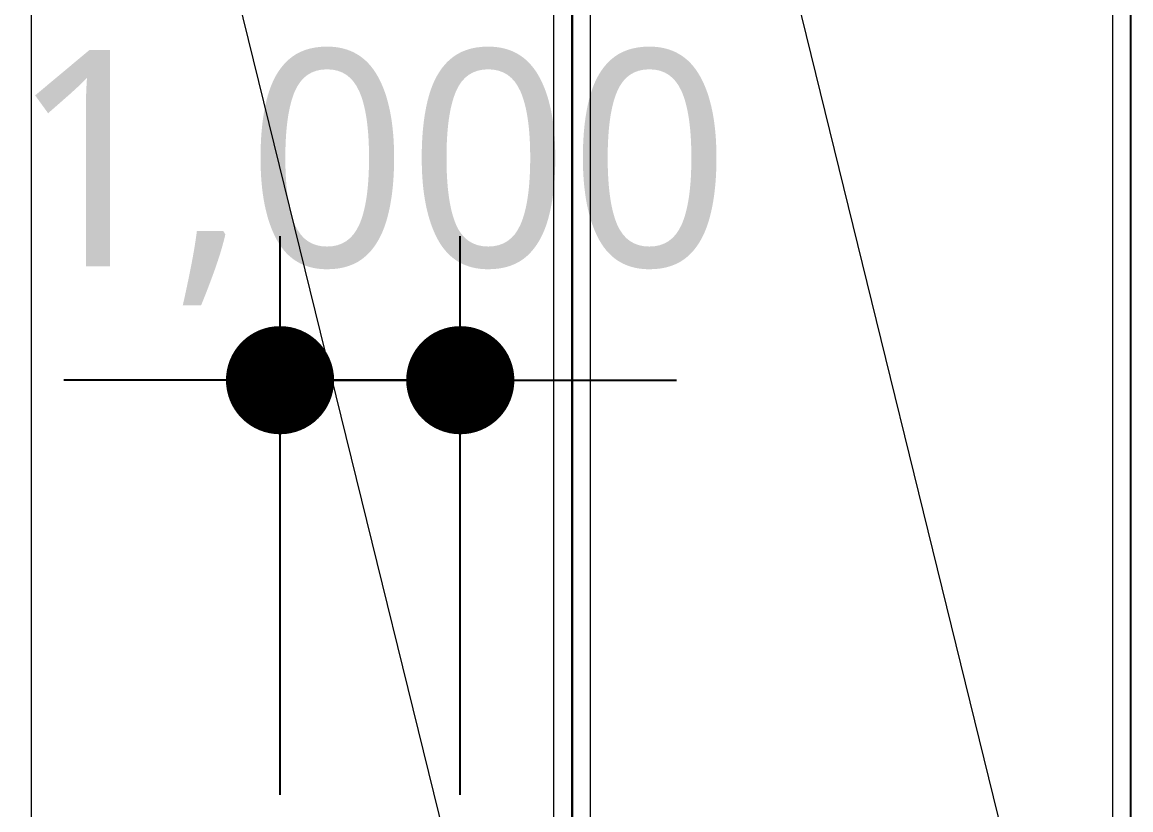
# Model space of a CAD drawing. Header units: millimetres. Extents: x 4739419 to 5837985, y 2291271 to 3446271.
# Drawn here: x 4980112 to 4986262, y 2416759 to 2421129 of the extents above; entities that cross this region are included whole.
import ezdxf

# ---------------------------------------------------------------- set-up
doc = ezdxf.new("R2010")
doc.units = ezdxf.units.MM
doc.layers.get('0').update_dxf_attribs({"color": 255})
doc.layers.add('A-DIMS', color=9, linetype='Continuous', lineweight=25)
doc.layers.add('XR-평면도$0$A-ELEV-LIN3', color=9, linetype='Continuous', lineweight=18)
doc.layers.add('XR-평면도$0$Parking_화물', color=9, linetype='Continuous')
doc.styles.add('맑은고딕', font='malgun.ttf')

# ---------------------------------------------------------------- blocks, each defined once
blk = doc.blocks.new('XR-평면도$0$주차구획_1')
at = {"layer": 'XR-평면도$0$A-ELEV-LIN3'}
blk.add_line((-5900, 1450), (5900, -1450), dxfattribs=at)
blk.add_lwpolyline([(-5900, 1450), (5900, 1450), (5900, -1450), (-5900, -1450)], close=True, dxfattribs=at)
at = {"layer": 'XR-평면도$0$Parking_화물'}
blk.add_lwpolyline([(-6000, 1550), (6000, 1550), (6000, -1550), (-6000, -1550)], close=True, dxfattribs=at)
blk = doc.blocks.new('XR-평면도$0$화물주차구획_1F(210411)')
at = {"xscale": -1}
for p in [(12150544, 817313.4), (12150544, 814213.4)]:
    blk.add_blockref('XR-평면도$0$주차구획_1', p, dxfattribs=at)
blk = doc.blocks.new('_CIDOT')
at = {"color": 0, "linetype": 'ByBlock'}
blk.add_line((2, 0), (-1, 0), dxfattribs=at)
at = {"color": 0, "linetype": 'ByBlock', "const_width": 0.5}
blk.add_lwpolyline([(-0.25, 0, 1), (0.25, 0, 1)], format="xyb", close=True, dxfattribs=at)

msp = doc.modelspace()

# ---------------------------------------------------------------- linework, layer by layer
at = {"layer": 'A-DIMS'}
for p, q in [((4981542.2, 2416842.4), (4981542.2, 2419942.2)), ((4982542.2, 2416842.4), (4982542.2, 2419942.2)), ((4980942.2, 2419142.2), (4980342.2, 2419142.2)), ((4981542.2, 2419142.2), (4982542.2, 2419142.2)), ((4983142.2, 2419142.2), (4983742.2, 2419142.2))]:
    msp.add_line(p, q, dxfattribs=at)

# ---------------------------------------------------------------- block references
at = {"color": 2, "rotation": 270}
msp.add_blockref('XR-평면도$0$화물주차구획_1F(210411)', (4167398.5, 14570585.2), dxfattribs=at)
msp.add_blockref('XR-평면도$0$화물주차구획_1F(210411)', (4167398.5, 14570585.2), dxfattribs=at)
msp.add_blockref('XR-평면도$0$화물주차구획_1F(210411)', (4167398.5, 14570585.2), dxfattribs=at)
at = {"layer": 'A-DIMS', "xscale": 600, "yscale": 600, "zscale": 600}
msp.add_blockref('_CIDOT', (4981542.2, 2419142.2), dxfattribs=at)
at = {"layer": 'A-DIMS', "xscale": 600, "yscale": 600, "zscale": 600, "rotation": 180}
msp.add_blockref('_CIDOT', (4982542.2, 2419142.2), dxfattribs=at)

# ---------------------------------------------------------------- texts
at = {"layer": 'A-DIMS', "color": 0, "insert": (4982042.2, 2420266.1), "char_height": 1200, "attachment_point": 5, "style": '맑은고딕'}
msp.add_mtext('\\A1;1,000', dxfattribs=at)

doc.saveas('drawing.dxf')
